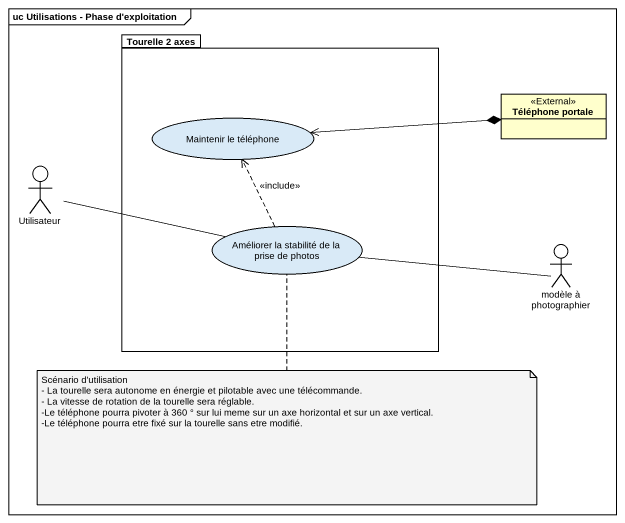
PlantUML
@startuml
mainframe uc Utilisations - Phase d'exploitation
allowmixing
hide circle
hide empty members
package "Tourelle 2 axes" as Tourelle_2_axes {
  usecase "Maintenir le téléphone" as Maintenir_le_téléphone
  usecase "Améliorer la stabilité de la prise de photos" as Améliorer_la_stabilité_de
}
class "Téléphone portale" as Téléphone_portale <<External>>
actor Utilisateur
actor "modèle à photographier" as modèle_à_photographier
Téléphone_portale *-left-> Maintenir_le_téléphone
Améliorer_la_stabilité_de .up.> Maintenir_le_téléphone : <<include>>
Améliorer_la_stabilité_de -left- Utilisateur
modèle_à_photographier -left- Améliorer_la_stabilité_de
note bottom of Améliorer_la_stabilité_de
  Scénario d'utilisation
  - La tourelle sera autonome en énergie et pilotable avec une télécommande.
  - La vitesse de rotation de la tourelle sera réglable.
  -Le téléphone pourra pivoter à 360 ° sur lui meme sur un axe horizontal et sur un axe vertical.
  -Le téléphone pourra etre fixé sur la tourelle sans etre modifié.
end note
@enduml
